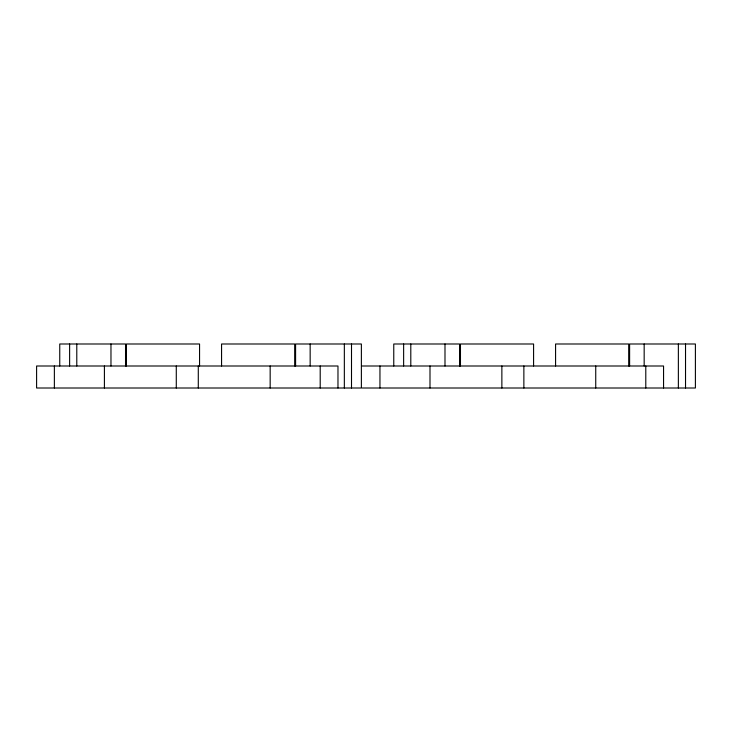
<?xml version="1.0" encoding="UTF-8"?>
<svg xmlns="http://www.w3.org/2000/svg" width="732" height="732" viewBox="0 0 732 732"><rect width="100%" height="100%" fill="white"/><g stroke="black" fill="none" stroke-linecap="round" stroke-linejoin="round"><path stroke-width="1.1" d="M362.184 366L663.558 366L663.558 388.006M362.184 388.006L695.4 388.006L695.4 343.994L629.612 343.994L629.612 366M459.55 364.627L459.55 366L459.55 343.994L393.761 343.994L393.761 366M685.527 343.994L685.527 388.006M678.363 343.994L678.363 388.006M645.789 366L645.789 388.006M644.169 343.994L644.169 366M628.697 366L628.697 343.994L555.579 343.994L555.579 366M595.738 366L595.738 388.006M533.582 366L533.582 343.994L460.465 343.994L460.465 366M523.865 366L523.865 388.006M501.868 366L501.868 388.006M444.992 343.994L444.992 366M429.995 366L429.995 388.006M410.798 343.994L410.798 366M403.634 343.994L403.634 366M379.954 366L379.954 388.006M351.506 343.994L351.506 388.006M344.342 343.994L344.342 388.006M337.974 388.006L337.974 366L36.6 366L36.6 388.006L361.379 388.006L361.379 343.994L295.591 343.994L295.591 366M320.204 366L320.204 388.006M310.158 343.994L310.158 366M294.685 366L294.685 343.994L221.567 343.994L221.567 366M270.163 366L270.163 388.006M199.561 366L199.561 343.994L126.444 343.994L126.444 366M198.29 366L198.29 388.006M176.284 366L176.284 388.006M125.538 366L125.538 343.994L59.749 343.994L59.749 366M110.971 343.994L110.971 366M104.411 366L104.411 388.006M76.787 343.994L76.787 366M69.622 343.994L69.622 366M54.369 366L54.369 388.006"/></g></svg>
